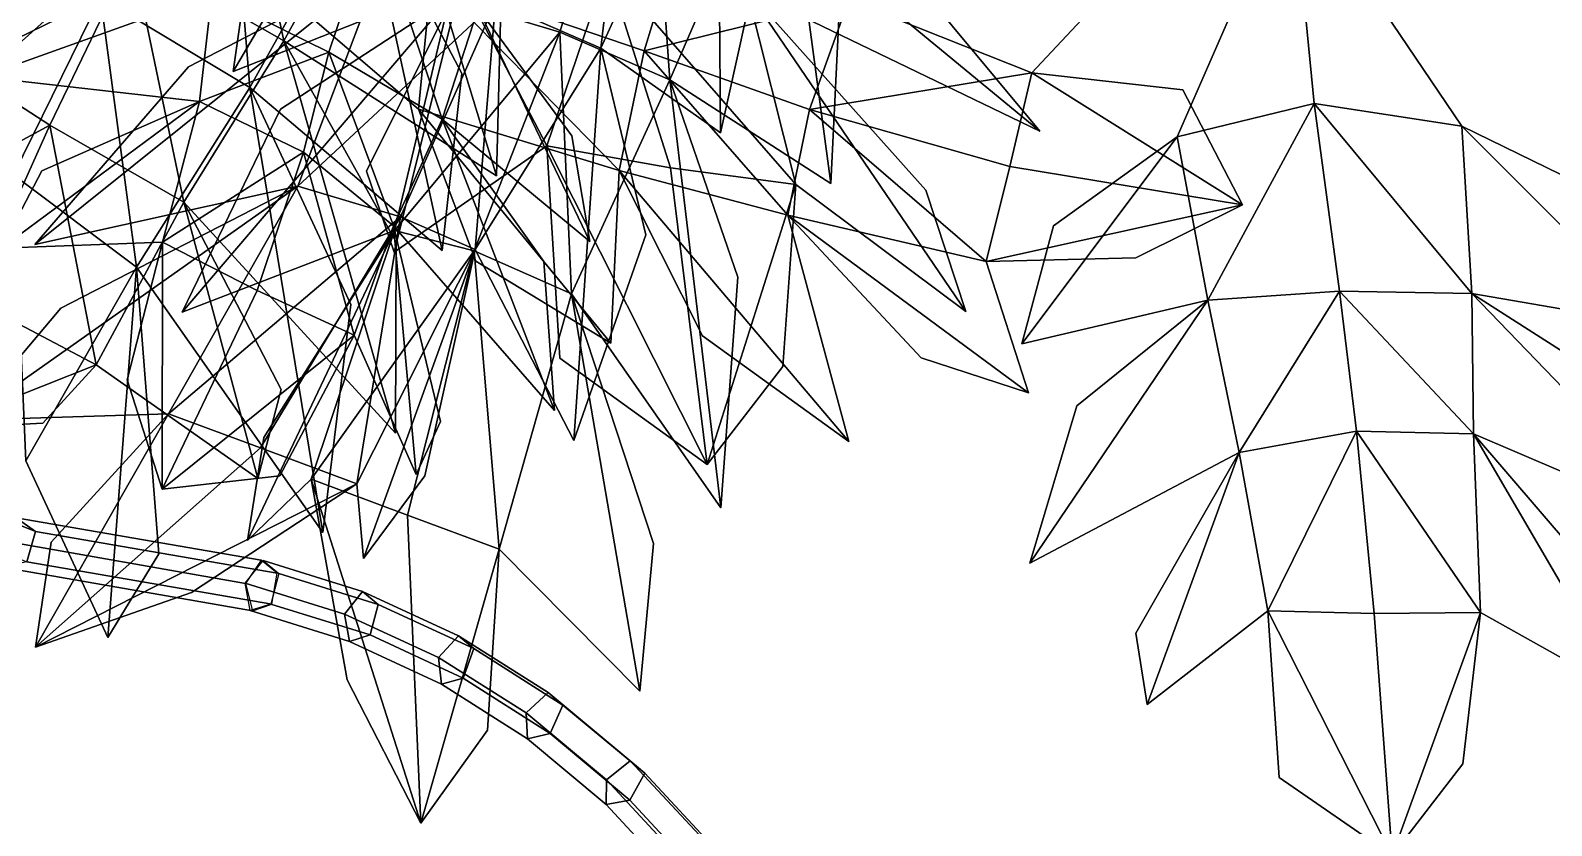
# Model space of a CAD drawing. Header units: metres. Extents: x -349 to 464, y -383 to 362.
# Drawn here: x -31.1 to 35.1, y -62.4 to -27.8 of the extents above; entities that cross this region are included whole.
import ezdxf

# ---------------------------------------------------------------- set-up
doc = ezdxf.new("R2010")
doc.units = ezdxf.units.M

msp = doc.modelspace()

# ---------------------------------------------------------------- linework, layer by layer
at = {"layer": 'Breeder_Leaf', "color": 3}
for points in [[(18.8047, -32.4338, 234.5973), (24.7778, -30.9781, 234.3869), (23.7999, -21.00822, 226.575)], [(18.8047, -32.4338, 234.5973), (23.7999, -21.00822, 226.575), (24.7778, -30.9781, 234.3869)], [(23.7999, -21.00822, 226.575), (24.7778, -30.9781, 234.3869), (31.1983, -31.9633, 233.2908)], [(23.7999, -21.00822, 226.575), (31.1983, -31.9633, 233.2908), (24.7778, -30.9781, 234.3869)], [(-25.4781, -21.5873, 673.4665), (-13.6747, -25.5185, 670.8964), (-14.2271, -31.2208, 674.1481)], [(-25.4781, -21.5873, 673.4665), (-14.2271, -31.2208, 674.1481), (-13.6747, -25.5185, 670.8964)], [(-16.1389, -22.809, 327.0173), (-18.1335, -28.7448, 319.3954), (-23.2318, -26.2194, 318.2749)], [(-16.1389, -22.809, 327.0173), (-23.2318, -26.2194, 318.2749), (-18.1335, -28.7448, 319.3954)], [(-13.2033, -31.6636, 320.2612), (-18.1335, -28.7448, 319.3954), (-16.1389, -22.809, 327.0173)], [(-13.2033, -31.6636, 320.2612), (-16.1389, -22.809, 327.0173), (-18.1335, -28.7448, 319.3954)], [(-11.632, -26.8439, 328.1342), (-13.2033, -31.6636, 320.2612), (-16.1389, -22.809, 327.0173)], [(-11.632, -26.8439, 328.1342), (-16.1389, -22.809, 327.0173), (-13.2033, -31.6636, 320.2612)], [(-2.8286, -23.5648, 667.5479), (-4.4035, -28.6872, 669.7518), (-13.6747, -25.5185, 670.8964)], [(-2.8286, -23.5648, 667.5479), (-13.6747, -25.5185, 670.8964), (-4.4035, -28.6872, 669.7518)], [(-2.8286, -23.5648, 667.5479), (4.5047, -26.4609, 667.025), (-4.4035, -28.6872, 669.7518)], [(-2.8286, -23.5648, 667.5479), (-4.4035, -28.6872, 669.7518), (4.5047, -26.4609, 667.025)], [(4.5047, -26.4609, 667.025), (17.01642, -24.7796, 665.8763), (12.4855, -29.647, 665.6154)], [(4.5047, -26.4609, 667.025), (12.4855, -29.647, 665.6154), (17.01642, -24.7796, 665.8763)], [(-13.6747, -25.5185, 670.8964), (-5.498, -33.8952, 672.0547), (-14.2271, -31.2208, 674.1481)], [(-13.6747, -25.5185, 670.8964), (-14.2271, -31.2208, 674.1481), (-5.498, -33.8952, 672.0547)], [(-13.6747, -25.5185, 670.8964), (-4.4035, -28.6872, 669.7518), (-5.498, -33.8952, 672.0547)], [(-13.6747, -25.5185, 670.8964), (-5.498, -33.8952, 672.0547), (-4.4035, -28.6872, 669.7518)], [(-23.7627, -30.892, 312.019), (-33.2554, -29.8227, 306.8968), (-23.2318, -26.2194, 318.2749)], [(-23.7627, -30.892, 312.019), (-23.2318, -26.2194, 318.2749), (-33.2554, -29.8227, 306.8968)], [(-33.2554, -29.8227, 306.8968), (-29.5861, -26.5435, 313.039), (-23.2318, -26.2194, 318.2749)], [(-33.2554, -29.8227, 306.8968), (-23.2318, -26.2194, 318.2749), (-29.5861, -26.5435, 313.039)], [(-18.1335, -28.7448, 319.3954), (-23.7627, -30.892, 312.019), (-23.2318, -26.2194, 318.2749)], [(-18.1335, -28.7448, 319.3954), (-23.2318, -26.2194, 318.2749), (-23.7627, -30.892, 312.019)], [(4.5047, -26.4609, 667.025), (2.795, -31.2384, 668.1788), (-4.4035, -28.6872, 669.7518)], [(4.5047, -26.4609, 667.025), (-4.4035, -28.6872, 669.7518), (2.795, -31.2384, 668.1788)], [(4.5047, -26.4609, 667.025), (12.4855, -29.647, 665.6154), (2.795, -31.2384, 668.1788)], [(4.5047, -26.4609, 667.025), (2.795, -31.2384, 668.1788), (12.4855, -29.647, 665.6154)], [(-11.632, -26.8439, 328.1342), (-6.7628, -36.9809, 321.1096), (-13.2033, -31.6636, 320.2612)], [(-11.632, -26.8439, 328.1342), (-13.2033, -31.6636, 320.2612), (-6.7628, -36.9809, 321.1096)], [(-11.632, -26.8439, 328.1342), (-7.5461, -32.3817, 326.0096), (-6.7628, -36.9809, 321.1096)], [(-11.632, -26.8439, 328.1342), (-6.7628, -36.9809, 321.1096), (-7.5461, -32.3817, 326.0096)], [(-18.1335, -28.7448, 319.3954), (-19.2366, -33.09437, 313.0182), (-23.7627, -30.892, 312.019)], [(-18.1335, -28.7448, 319.3954), (-23.7627, -30.892, 312.019), (-19.2366, -33.09437, 313.0182)], [(-15.3244, -36.3051, 314.2282), (-19.2366, -33.09437, 313.0182), (-18.1335, -28.7448, 319.3954)], [(-15.3244, -36.3051, 314.2282), (-18.1335, -28.7448, 319.3954), (-19.2366, -33.09437, 313.0182)], [(-13.2033, -31.6636, 320.2612), (-15.3244, -36.3051, 314.2282), (-18.1335, -28.7448, 319.3954)], [(-13.2033, -31.6636, 320.2612), (-18.1335, -28.7448, 319.3954), (-15.3244, -36.3051, 314.2282)], [(-4.4035, -28.6872, 669.7518), (1.8588, -35.8467, 670.2333), (-5.498, -33.8952, 672.0547)], [(-4.4035, -28.6872, 669.7518), (-5.498, -33.8952, 672.0547), (1.8588, -35.8467, 670.2333)], [(-4.4035, -28.6872, 669.7518), (2.795, -31.2384, 668.1788), (1.8588, -35.8467, 670.2333)], [(-4.4035, -28.6872, 669.7518), (1.8588, -35.8467, 670.2333), (2.795, -31.2384, 668.1788)], [(12.4855, -29.647, 665.6154), (11.5244, -33.7172, 667.7554), (2.795, -31.2384, 668.1788)], [(12.4855, -29.647, 665.6154), (2.795, -31.2384, 668.1788), (11.5244, -33.7172, 667.7554)], [(12.4855, -29.647, 665.6154), (21.6501, -35.3876, 670.7712), (11.5244, -33.7172, 667.7554)], [(12.4855, -29.647, 665.6154), (11.5244, -33.7172, 667.7554), (21.6501, -35.3876, 670.7712)], [(12.4855, -29.647, 665.6154), (19.06083, -30.3768, 668.6403), (21.6501, -35.3876, 670.7712)], [(12.4855, -29.647, 665.6154), (21.6501, -35.3876, 670.7712), (19.06083, -30.3768, 668.6403)], [(-25.3779, -37.01255, 305.7952), (-32.3952, -37.2817, 303.8329), (-23.7627, -30.892, 312.019)], [(-25.3779, -37.01255, 305.7952), (-23.7627, -30.892, 312.019), (-32.3952, -37.2817, 303.8329)], [(-32.3952, -37.2817, 303.8329), (-30.6386, -33.9033, 306.9954), (-23.7627, -30.892, 312.019)], [(-32.3952, -37.2817, 303.8329), (-23.7627, -30.892, 312.019), (-30.6386, -33.9033, 306.9954)], [(-19.2366, -33.09437, 313.0182), (-25.3779, -37.01255, 305.7952), (-23.7627, -30.892, 312.019)], [(-19.2366, -33.09437, 313.0182), (-23.7627, -30.892, 312.019), (-25.3779, -37.01255, 305.7952)], [(18.8047, -32.4338, 234.5973), (20.1493, -39.545, 240.5393), (24.7778, -30.9781, 234.3869)], [(18.8047, -32.4338, 234.5973), (24.7778, -30.9781, 234.3869), (20.1493, -39.545, 240.5393)], [(20.1493, -39.545, 240.5393), (25.882, -39.1568, 239.7902), (24.7778, -30.9781, 234.3869)], [(20.1493, -39.545, 240.5393), (24.7778, -30.9781, 234.3869), (25.882, -39.1568, 239.7902)], [(24.7778, -30.9781, 234.3869), (31.6452, -39.252, 239.1567), (31.1983, -31.9633, 233.2908)], [(24.7778, -30.9781, 234.3869), (31.1983, -31.9633, 233.2908), (31.6452, -39.252, 239.1567)], [(24.7778, -30.9781, 234.3869), (25.882, -39.1568, 239.7902), (31.6452, -39.252, 239.1567)], [(24.7778, -30.9781, 234.3869), (31.6452, -39.252, 239.1567), (25.882, -39.1568, 239.7902)], [(-13.2033, -31.6636, 320.2612), (-8.3043, -44.3402, 312.4671), (-15.3244, -36.3051, 314.2282)], [(-13.2033, -31.6636, 320.2612), (-15.3244, -36.3051, 314.2282), (-8.3043, -44.3402, 312.4671)], [(-5.498, -33.8952, 672.0547), (-5.8616, -41.4207, 675.8171), (-14.2271, -31.2208, 674.1481)], [(-5.498, -33.8952, 672.0547), (-14.2271, -31.2208, 674.1481), (-5.8616, -41.4207, 675.8171)], [(-5.8616, -41.4207, 675.8171), (-11.7304, -37.8374, 675.3386), (-14.2271, -31.2208, 674.1481)], [(-5.8616, -41.4207, 675.8171), (-14.2271, -31.2208, 674.1481), (-11.7304, -37.8374, 675.3386)], [(-13.2033, -31.6636, 320.2612), (-8.7663, -37.8624, 317.1735), (-8.3043, -44.3402, 312.4671)], [(-13.2033, -31.6636, 320.2612), (-8.3043, -44.3402, 312.4671), (-8.7663, -37.8624, 317.1735)], [(2.795, -31.2384, 668.1788), (10.4901, -37.8511, 669.6949), (1.8588, -35.8467, 670.2333)], [(2.795, -31.2384, 668.1788), (1.8588, -35.8467, 670.2333), (10.4901, -37.8511, 669.6949)], [(2.795, -31.2384, 668.1788), (11.5244, -33.7172, 667.7554), (10.4901, -37.8511, 669.6949)], [(2.795, -31.2384, 668.1788), (10.4901, -37.8511, 669.6949), (11.5244, -33.7172, 667.7554)], [(18.8047, -32.4338, 234.5973), (12.03995, -41.4499, 241.5802), (20.1493, -39.545, 240.5393)], [(18.8047, -32.4338, 234.5973), (20.1493, -39.545, 240.5393), (12.03995, -41.4499, 241.5802)], [(18.8047, -32.4338, 234.5973), (13.4214, -36.3087, 237.4046), (12.03995, -41.4499, 241.5802)], [(18.8047, -32.4338, 234.5973), (12.03995, -41.4499, 241.5802), (13.4214, -36.3087, 237.4046)], [(31.6452, -39.252, 239.1567), (39.9007, -40.6791, 238.3017), (31.1983, -31.9633, 233.2908)], [(31.6452, -39.252, 239.1567), (31.1983, -31.9633, 233.2908), (39.9007, -40.6791, 238.3017)], [(39.9007, -40.6791, 238.3017), (37.3605, -34.9694, 235.3934), (31.1983, -31.9633, 233.2908)], [(39.9007, -40.6791, 238.3017), (31.1983, -31.9633, 233.2908), (37.3605, -34.9694, 235.3934)], [(-19.2366, -33.09437, 313.0182), (-21.2615, -39.1195, 306.528), (-25.3779, -37.01255, 305.7952)], [(-19.2366, -33.09437, 313.0182), (-25.3779, -37.01255, 305.7952), (-21.2615, -39.1195, 306.528)], [(-17.03368, -41.0727, 307.1444), (-21.2615, -39.1195, 306.528), (-19.2366, -33.09437, 313.0182)], [(-17.03368, -41.0727, 307.1444), (-19.2366, -33.09437, 313.0182), (-21.2615, -39.1195, 306.528)], [(-15.3244, -36.3051, 314.2282), (-17.03368, -41.0727, 307.1444), (-19.2366, -33.09437, 313.0182)], [(-15.3244, -36.3051, 314.2282), (-19.2366, -33.09437, 313.0182), (-17.03368, -41.0727, 307.1444)], [(11.5244, -33.7172, 667.7554), (21.6501, -35.3876, 670.7712), (10.4901, -37.8511, 669.6949)], [(11.5244, -33.7172, 667.7554), (10.4901, -37.8511, 669.6949), (21.6501, -35.3876, 670.7712)], [(1.8588, -35.8467, 670.2333), (4.5092, -45.7033, 673.8822), (-5.498, -33.8952, 672.0547)], [(1.8588, -35.8467, 670.2333), (-5.498, -33.8952, 672.0547), (4.5092, -45.7033, 673.8822)], [(4.5092, -45.7033, 673.8822), (-1.869, -41.09402, 673.7588), (-5.498, -33.8952, 672.0547)], [(4.5092, -45.7033, 673.8822), (-5.498, -33.8952, 672.0547), (-1.869, -41.09402, 673.7588)], [(21.6501, -35.3876, 670.7712), (17.01557, -37.7001, 671.2208), (10.4901, -37.8511, 669.6949)], [(21.6501, -35.3876, 670.7712), (10.4901, -37.8511, 669.6949), (17.01557, -37.7001, 671.2208)], [(-15.3244, -36.3051, 314.2282), (-14.3285, -47.1273, 307.7031), (-17.03368, -41.0727, 307.1444)], [(-15.3244, -36.3051, 314.2282), (-17.03368, -41.0727, 307.1444), (-14.3285, -47.1273, 307.7031)], [(-15.3244, -36.3051, 314.2282), (-13.267, -44.8218, 310.061), (-14.3285, -47.1273, 307.7031)], [(-15.3244, -36.3051, 314.2282), (-14.3285, -47.1273, 307.7031), (-13.267, -44.8218, 310.061)], [(10.4901, -37.8511, 669.6949), (12.3354, -43.5799, 673.8108), (1.8588, -35.8467, 670.2333)], [(10.4901, -37.8511, 669.6949), (1.8588, -35.8467, 670.2333), (12.3354, -43.5799, 673.8108)], [(12.3354, -43.5799, 673.8108), (7.6528, -42.05721, 673.3063), (1.8588, -35.8467, 670.2333)], [(12.3354, -43.5799, 673.8108), (1.8588, -35.8467, 670.2333), (7.6528, -42.05721, 673.3063)], [(-25.4001, -47.7703, 301.7899), (-26.9158, -43.0076, 303.2209), (-25.3779, -37.01255, 305.7952)], [(-25.4001, -47.7703, 301.7899), (-25.3779, -37.01255, 305.7952), (-26.9158, -43.0076, 303.2209)], [(-21.2615, -39.1195, 306.528), (-25.4001, -47.7703, 301.7899), (-25.3779, -37.01255, 305.7952)], [(-21.2615, -39.1195, 306.528), (-25.3779, -37.01255, 305.7952), (-25.4001, -47.7703, 301.7899)], [(-17.03368, -41.0727, 307.1444), (-25.4001, -47.7703, 301.7899), (-21.2615, -39.1195, 306.528)], [(-17.03368, -41.0727, 307.1444), (-21.2615, -39.1195, 306.528), (-25.4001, -47.7703, 301.7899)], [(20.1493, -39.545, 240.5393), (12.3967, -50.9942, 247.9054), (21.5028, -46.1794, 244.6126)], [(20.1493, -39.545, 240.5393), (21.5028, -46.1794, 244.6126), (12.3967, -50.9942, 247.9054)], [(20.1493, -39.545, 240.5393), (14.4431, -44.1412, 244.2757), (12.3967, -50.9942, 247.9054)], [(20.1493, -39.545, 240.5393), (12.3967, -50.9942, 247.9054), (14.4431, -44.1412, 244.2757)], [(20.1493, -39.545, 240.5393), (21.5028, -46.1794, 244.6126), (25.882, -39.1568, 239.7902)], [(20.1493, -39.545, 240.5393), (25.882, -39.1568, 239.7902), (21.5028, -46.1794, 244.6126)], [(21.5028, -46.1794, 244.6126), (26.6212, -45.2407, 244.6113), (25.882, -39.1568, 239.7902)], [(21.5028, -46.1794, 244.6126), (25.882, -39.1568, 239.7902), (26.6212, -45.2407, 244.6113)], [(25.882, -39.1568, 239.7902), (31.7205, -45.3611, 244.0478), (31.6452, -39.252, 239.1567)], [(25.882, -39.1568, 239.7902), (31.6452, -39.252, 239.1567), (31.7205, -45.3611, 244.0478)], [(25.882, -39.1568, 239.7902), (26.6212, -45.2407, 244.6113), (31.7205, -45.3611, 244.0478)], [(25.882, -39.1568, 239.7902), (31.7205, -45.3611, 244.0478), (26.6212, -45.2407, 244.6113)], [(31.7205, -45.3611, 244.0478), (41.635, -49.5971, 245.1648), (31.6452, -39.252, 239.1567)], [(31.7205, -45.3611, 244.0478), (31.6452, -39.252, 239.1567), (41.635, -49.5971, 245.1648)], [(41.635, -49.5971, 245.1648), (38.3202, -43.5217, 241.4172), (31.6452, -39.252, 239.1567)], [(41.635, -49.5971, 245.1648), (31.6452, -39.252, 239.1567), (38.3202, -43.5217, 241.4172)], [(-17.03368, -41.0727, 307.1444), (-20.2731, -47.1905, 304.9093), (-25.4001, -47.7703, 301.7899)], [(-17.03368, -41.0727, 307.1444), (-25.4001, -47.7703, 301.7899), (-20.2731, -47.1905, 304.9093)], [(21.5028, -46.1794, 244.6126), (22.7581, -53.06936, 249.7879), (26.6212, -45.2407, 244.6113)], [(21.5028, -46.1794, 244.6126), (26.6212, -45.2407, 244.6113), (22.7581, -53.06936, 249.7879)], [(22.7581, -53.06936, 249.7879), (27.3809, -53.1808, 248.9591), (26.6212, -45.2407, 244.6113)], [(22.7581, -53.06936, 249.7879), (26.6212, -45.2407, 244.6113), (27.3809, -53.1808, 248.9591)], [(26.6212, -45.2407, 244.6113), (32.01617, -53.1483, 248.2997), (31.7205, -45.3611, 244.0478)], [(26.6212, -45.2407, 244.6113), (31.7205, -45.3611, 244.0478), (32.01617, -53.1483, 248.2997)], [(26.6212, -45.2407, 244.6113), (27.3809, -53.1808, 248.9591), (32.01617, -53.1483, 248.2997)], [(26.6212, -45.2407, 244.6113), (32.01617, -53.1483, 248.2997), (27.3809, -53.1808, 248.9591)], [(32.01617, -53.1483, 248.2997), (38.3218, -56.677, 247.3239), (31.7205, -45.3611, 244.0478)], [(32.01617, -53.1483, 248.2997), (31.7205, -45.3611, 244.0478), (38.3218, -56.677, 247.3239)], [(38.3218, -56.677, 247.3239), (37.515, -52.1222, 245.5625), (31.7205, -45.3611, 244.0478)], [(38.3218, -56.677, 247.3239), (31.7205, -45.3611, 244.0478), (37.515, -52.1222, 245.5625)], [(21.5028, -46.1794, 244.6126), (17.01544, -54.04008, 248.1062), (17.5092, -57.1531, 249.5438)], [(21.5028, -46.1794, 244.6126), (17.5092, -57.1531, 249.5438), (17.01544, -54.04008, 248.1062)], [(21.5028, -46.1794, 244.6126), (17.5092, -57.1531, 249.5438), (22.7581, -53.06936, 249.7879)], [(21.5028, -46.1794, 244.6126), (22.7581, -53.06936, 249.7879), (17.5092, -57.1531, 249.5438)], [(22.7581, -53.06936, 249.7879), (28.1727, -63.7294, 250.5452), (27.3809, -53.1808, 248.9591)], [(22.7581, -53.06936, 249.7879), (27.3809, -53.1808, 248.9591), (28.1727, -63.7294, 250.5452)], [(22.7581, -53.06936, 249.7879), (23.2559, -60.3267, 249.7705), (28.1727, -63.7294, 250.5452)], [(22.7581, -53.06936, 249.7879), (28.1727, -63.7294, 250.5452), (23.2559, -60.3267, 249.7705)], [(27.3809, -53.1808, 248.9591), (28.1727, -63.7294, 250.5452), (32.01617, -53.1483, 248.2997)], [(27.3809, -53.1808, 248.9591), (32.01617, -53.1483, 248.2997), (28.1727, -63.7294, 250.5452)], [(28.1727, -63.7294, 250.5452), (31.248, -59.7363, 249.2696), (32.01617, -53.1483, 248.2997)], [(28.1727, -63.7294, 250.5452), (32.01617, -53.1483, 248.2997), (31.248, -59.7363, 249.2696)]]:
    msp.add_3dface(points, dxfattribs=at)
at = {"layer": 'Breeder_Petiole', "color": 3}
for points in [[(-39.2497, -46.2537, 423.0339), (-30.9079, -49.614, 432.8641), (-31.7494, -49.01655, 433.7796), (-40.1956, -45.5956, 423.7926)], [(-39.7297, -47.5136, 422.7416), (-31.2835, -50.9345, 432.7286), (-30.9079, -49.614, 432.8641), (-39.2497, -46.2537, 423.0339)], [(-31.7494, -49.01655, 433.7796), (-21.08433, -50.8648, 441.8802), (-21.7587, -51.8738, 442.5361), (-32.653, -49.9622, 434.2184)], [(-30.9079, -49.614, 432.8641), (-20.3836, -51.4234, 440.8313), (-21.08433, -50.8648, 441.8802), (-31.7494, -49.01655, 433.7796)], [(-31.2835, -50.9345, 432.7286), (-20.6184, -52.7828, 440.8292), (-20.3836, -51.4234, 440.8313), (-30.9079, -49.614, 432.8641)], [(-32.653, -49.9622, 434.2184), (-21.7587, -51.8738, 442.5361), (-21.4665, -53.07716, 441.8768), (-32.3607, -51.1655, 433.559)], [(-32.3607, -51.1655, 433.559), (-21.4665, -53.07716, 441.8768), (-20.6184, -52.7828, 440.8292), (-31.2835, -50.9345, 432.7286)], [(-20.9976, -50.8846, 441.944), (-16.6716, -52.2322, 445.4286), (-17.446, -53.2149, 446.0099), (-21.7719, -51.8673, 442.5253)], [(-20.316, -51.4423, 440.8821), (-15.99, -52.7898, 444.3667), (-16.6716, -52.2322, 445.4286), (-20.9976, -50.8846, 441.944)], [(-20.6627, -52.7749, 440.7972), (-16.3367, -54.1224, 444.2818), (-15.99, -52.7898, 444.3667), (-20.316, -51.4423, 440.8821)], [(-21.7719, -51.8673, 442.5253), (-17.446, -53.2149, 446.0099), (-17.2359, -54.4008, 445.2904), (-21.5618, -53.05328, 441.8058)], [(-16.6716, -52.2322, 445.4286), (-12.4909, -54.159, 448.9981), (-13.3605, -55.1031, 449.5039), (-17.446, -53.2149, 446.0099)], [(-15.99, -52.7898, 444.3667), (-11.8279, -54.7135, 447.9228), (-12.4909, -54.159, 448.9981), (-16.6716, -52.2322, 445.4286)], [(-21.5618, -53.05328, 441.8058), (-17.2359, -54.4008, 445.2904), (-16.3367, -54.1224, 444.2818), (-20.6627, -52.7749, 440.7972)], [(-16.3367, -54.1224, 444.2818), (-12.2814, -56.00543, 447.7541), (-11.8279, -54.7135, 447.9228), (-15.99, -52.7898, 444.3667)], [(-17.446, -53.2149, 446.0099), (-13.3605, -55.1031, 449.5039), (-13.229, -56.2614, 448.7235), (-17.2359, -54.4008, 445.2904)], [(-17.2359, -54.4008, 445.2904), (-13.229, -56.2614, 448.7235), (-12.2814, -56.00543, 447.7541), (-16.3367, -54.1224, 444.2818)], [(-12.4909, -54.159, 448.9981), (-8.5883, -56.6241, 452.5513), (-9.5473, -57.5175, 452.9818), (-13.3605, -55.1031, 449.5039)], [(-11.8279, -54.7135, 447.9228), (-7.9431, -57.173, 451.4624), (-8.5883, -56.6241, 452.5513), (-12.4909, -54.159, 448.9981)], [(-12.2814, -56.00543, 447.7541), (-8.4973, -58.4109, 451.2098), (-7.9431, -57.173, 451.4624), (-11.8279, -54.7135, 447.9228)], [(-13.3605, -55.1031, 449.5039), (-9.5473, -57.5175, 452.9818), (-9.4902, -58.6385, 452.1401), (-13.229, -56.2614, 448.7235)], [(-13.229, -56.2614, 448.7235), (-9.4902, -58.6385, 452.1401), (-8.4973, -58.4109, 451.2098), (-12.2814, -56.00543, 447.7541)], [(-8.5883, -56.6241, 452.5513), (-5.00694, -59.6003, 456.051), (-6.04867, -60.4317, 456.407), (-9.5473, -57.5175, 452.9818)], [(-7.9431, -57.173, 451.4624), (-4.3786, -60.1415, 454.9485), (-5.00694, -59.6003, 456.051), (-8.5883, -56.6241, 452.5513)], [(-9.5473, -57.5175, 452.9818), (-6.04867, -60.4317, 456.407), (-6.06078, -61.5059, 455.5047), (-9.4902, -58.6385, 452.1401)], [(-8.4973, -58.4109, 451.2098), (-5.02624, -61.3125, 454.6128), (-4.3786, -60.1415, 454.9485), (-7.9431, -57.173, 451.4624)], [(-9.4902, -58.6385, 452.1401), (-6.06078, -61.5059, 455.5047), (-5.02624, -61.3125, 454.6128), (-8.4973, -58.4109, 451.2098)], [(-5.00694, -59.6003, 456.051), (-1.7863, -63.05498, 459.4606), (-2.9032, -63.8136, 459.7438), (-6.04867, -60.4317, 456.407)], [(-4.3786, -60.1415, 454.9485), (-1.1739, -63.5863, 458.3445), (-1.7863, -63.05498, 459.4606), (-5.00694, -59.6003, 456.051)], [(-5.02624, -61.3125, 454.6128), (-1.9066, -64.6783, 457.9274), (-1.1739, -63.5863, 458.3445), (-4.3786, -60.1415, 454.9485)], [(-6.04867, -60.4317, 456.407), (-2.9032, -63.8136, 459.7438), (-2.9787, -64.832, 458.782), (-6.06078, -61.5059, 455.5047)], [(-6.06078, -61.5059, 455.5047), (-2.9787, -64.832, 458.782), (-1.9066, -64.6783, 457.9274), (-5.02624, -61.3125, 454.6128)]]:
    msp.add_3dface(points, dxfattribs=at)
at = {"layer": 'Breeder_Stipule', "color": 3}
for points in [[(-22.8201, -15.4679, 345.0872), (-26.7002, -24.4682, 336.6277), (-20.09781, -28.2468, 336.8621)], [(-22.8201, -15.4679, 345.0872), (-20.09781, -28.2468, 336.8621), (-26.7002, -24.4682, 336.6277)], [(-22.8201, -15.4679, 345.0872), (-20.09781, -28.2468, 336.8621), (-15.2703, -19.5658, 344.1057)], [(-22.8201, -15.4679, 345.0872), (-15.2703, -19.5658, 344.1057), (-20.09781, -28.2468, 336.8621)], [(-12.8849, -26.4186, 350.9805), (-8.07175, -27.8646, 356.6886), (-4.3031, -15.4803, 356.9174)], [(-12.8849, -26.4186, 350.9805), (-4.3031, -15.4803, 356.9174), (-8.07175, -27.8646, 356.6886)], [(-6.2866, -28.5634, 365.1093), (-10.8748, -26.5783, 359.3781), (-4.7424, -15.2448, 358.1258)], [(-6.2866, -28.5634, 365.1093), (-4.7424, -15.2448, 358.1258), (-10.8748, -26.5783, 359.3781)], [(-4.3031, -15.4803, 356.9174), (-8.07175, -27.8646, 356.6886), (-3.2833, -29.9415, 362.2277)], [(-4.3031, -15.4803, 356.9174), (-3.2833, -29.9415, 362.2277), (-8.07175, -27.8646, 356.6886)], [(-1.1996, -17.3755, 365.0609), (-6.2866, -28.5634, 365.1093), (-4.7424, -15.2448, 358.1258)], [(-1.1996, -17.3755, 365.0609), (-4.7424, -15.2448, 358.1258), (-6.2866, -28.5634, 365.1093)], [(-4.3031, -15.4803, 356.9174), (-3.2833, -29.9415, 362.2277), (1.6034, -18.6617, 362.3714)], [(-4.3031, -15.4803, 356.9174), (1.6034, -18.6617, 362.3714), (-3.2833, -29.9415, 362.2277)], [(-21.5796, -30.2741, 340.4561), (-28.08333, -26.3604, 339.9822), (-22.7069, -16.2929, 346.0948)], [(-21.5796, -30.2741, 340.4561), (-22.7069, -16.2929, 346.0948), (-28.08333, -26.3604, 339.9822)], [(-16.6534, -21.4579, 347.4601), (-21.5796, -30.2741, 340.4561), (-22.7069, -16.2929, 346.0948)], [(-16.6534, -21.4579, 347.4601), (-22.7069, -16.2929, 346.0948), (-21.5796, -30.2741, 340.4561)], [(-1.1996, -17.3755, 365.0609), (-1.07315, -32.2543, 374.0871), (-6.2866, -28.5634, 365.1093)], [(-1.1996, -17.3755, 365.0609), (-6.2866, -28.5634, 365.1093), (-1.07315, -32.2543, 374.0871)], [(-1.1996, -17.3755, 365.0609), (0.7627, -23.9363, 371.5778), (-1.07315, -32.2543, 374.0871)], [(-1.1996, -17.3755, 365.0609), (-1.07315, -32.2543, 374.0871), (0.7627, -23.9363, 371.5778)], [(-15.7617, -18.4368, 378.2442), (-22.2981, -29.5875, 394.2366), (-12.3773, -25.6538, 384.8793)], [(-15.7617, -18.4368, 378.2442), (-12.3773, -25.6538, 384.8793), (-22.2981, -29.5875, 394.2366)], [(-15.7617, -18.4368, 378.2442), (-21.2724, -22.3506, 386.6614), (-22.2981, -29.5875, 394.2366)], [(-15.7617, -18.4368, 378.2442), (-22.2981, -29.5875, 394.2366), (-21.2724, -22.3506, 386.6614)], [(-3.2833, -29.9415, 362.2277), (3.7321, -34.4592, 369.4765), (1.6034, -18.6617, 362.3714)], [(-3.2833, -29.9415, 362.2277), (1.6034, -18.6617, 362.3714), (3.7321, -34.4592, 369.4765)], [(3.7321, -34.4592, 369.4765), (4.1664, -25.4981, 368.312), (1.6034, -18.6617, 362.3714)], [(3.7321, -34.4592, 369.4765), (1.6034, -18.6617, 362.3714), (4.1664, -25.4981, 368.312)], [(-20.09781, -28.2468, 336.8621), (-10.83, -34.1322, 335.5806), (-15.2703, -19.5658, 344.1057)], [(-20.09781, -28.2468, 336.8621), (-15.2703, -19.5658, 344.1057), (-10.83, -34.1322, 335.5806)], [(-10.83, -34.1322, 335.5806), (-10.66, -27.3797, 341.599), (-15.2703, -19.5658, 344.1057)], [(-10.83, -34.1322, 335.5806), (-15.2703, -19.5658, 344.1057), (-10.66, -27.3797, 341.599)], [(0.06689, -26.01229, 379.7256), (12.8266, -32.1778, 378.4729), (-2.08294, -19.8798, 371.7705)], [(0.06689, -26.01229, 379.7256), (-2.08294, -19.8798, 371.7705), (12.8266, -32.1778, 378.4729)], [(12.8266, -32.1778, 378.4729), (7.1442, -25.3292, 373.2274), (-2.08294, -19.8798, 371.7705)], [(12.8266, -32.1778, 378.4729), (-2.08294, -19.8798, 371.7705), (7.1442, -25.3292, 373.2274)], [(-33.4143, -20.9879, 335.8226), (-35.8393, -28.3225, 328.9027), (-26.7002, -24.4682, 336.6277)], [(-33.4143, -20.9879, 335.8226), (-26.7002, -24.4682, 336.6277), (-35.8393, -28.3225, 328.9027)], [(-16.6534, -21.4579, 347.4601), (-13.201, -37.3759, 341.3311), (-21.5796, -30.2741, 340.4561)], [(-16.6534, -21.4579, 347.4601), (-21.5796, -30.2741, 340.4561), (-13.201, -37.3759, 341.3311)], [(-16.6534, -21.4579, 347.4601), (-12.3394, -29.6773, 345.6722), (-13.201, -37.3759, 341.3311)], [(-16.6534, -21.4579, 347.4601), (-13.201, -37.3759, 341.3311), (-12.3394, -29.6773, 345.6722)], [(-28.08333, -26.3604, 339.9822), (-37.9139, -31.1607, 333.9344), (-34.8961, -23.01522, 339.4167)], [(-28.08333, -26.3604, 339.9822), (-34.8961, -23.01522, 339.4167), (-37.9139, -31.1607, 333.9344)], [(-35.8393, -28.3225, 328.9027), (-30.283, -31.9169, 330.5924), (-26.7002, -24.4682, 336.6277)], [(-35.8393, -28.3225, 328.9027), (-26.7002, -24.4682, 336.6277), (-30.283, -31.9169, 330.5924)], [(-26.7002, -24.4682, 336.6277), (-30.283, -31.9169, 330.5924), (-24.4431, -35.2688, 330.753)], [(-26.7002, -24.4682, 336.6277), (-24.4431, -35.2688, 330.753), (-30.283, -31.9169, 330.5924)], [(-26.7002, -24.4682, 336.6277), (-24.4431, -35.2688, 330.753), (-20.09781, -28.2468, 336.8621)], [(-26.7002, -24.4682, 336.6277), (-20.09781, -28.2468, 336.8621), (-24.4431, -35.2688, 330.753)], [(-19.484, -34.5798, 355.1213), (-30.9348, -37.1208, 347.0704), (-15.8883, -25.04053, 353.8622)], [(-19.484, -34.5798, 355.1213), (-15.8883, -25.04053, 353.8622), (-30.9348, -37.1208, 347.0704)], [(-30.9348, -37.1208, 347.0704), (-24.2515, -29.3859, 348.558), (-15.8883, -25.04053, 353.8622)], [(-30.9348, -37.1208, 347.0704), (-15.8883, -25.04053, 353.8622), (-24.2515, -29.3859, 348.558)], [(-10.8748, -26.5783, 359.3781), (-19.484, -34.5798, 355.1213), (-15.8883, -25.04053, 353.8622)], [(-10.8748, -26.5783, 359.3781), (-15.8883, -25.04053, 353.8622), (-19.484, -34.5798, 355.1213)], [(-12.3773, -25.6538, 384.8793), (-8.6456, -32.8204, 392.9628), (-6.02065, -25.07184, 382.4501)], [(-12.3773, -25.6538, 384.8793), (-6.02065, -25.07184, 382.4501), (-8.6456, -32.8204, 392.9628)], [(-8.6456, -32.8204, 392.9628), (-3.2627, -33.7803, 390.113), (-6.02065, -25.07184, 382.4501)], [(-8.6456, -32.8204, 392.9628), (-6.02065, -25.07184, 382.4501), (-3.2627, -33.7803, 390.113)], [(-6.02065, -25.07184, 382.4501), (2.2086, -34.5039, 387.4107), (0.06689, -26.01229, 379.7256)], [(-6.02065, -25.07184, 382.4501), (0.06689, -26.01229, 379.7256), (2.2086, -34.5039, 387.4107)], [(-6.02065, -25.07184, 382.4501), (-3.2627, -33.7803, 390.113), (2.2086, -34.5039, 387.4107)], [(-6.02065, -25.07184, 382.4501), (2.2086, -34.5039, 387.4107), (-3.2627, -33.7803, 390.113)], [(-12.3773, -25.6538, 384.8793), (-16.4961, -33.9216, 393.6448), (-15.2856, -37.4468, 396.2492)], [(-12.3773, -25.6538, 384.8793), (-15.2856, -37.4468, 396.2492), (-16.4961, -33.9216, 393.6448)], [(-12.3773, -25.6538, 384.8793), (-15.2856, -37.4468, 396.2492), (-8.6456, -32.8204, 392.9628)], [(-12.3773, -25.6538, 384.8793), (-8.6456, -32.8204, 392.9628), (-15.2856, -37.4468, 396.2492)], [(-28.08333, -26.3604, 339.9822), (-31.8636, -34.07935, 334.4261), (-37.9139, -31.1607, 333.9344)], [(-28.08333, -26.3604, 339.9822), (-37.9139, -31.1607, 333.9344), (-31.8636, -34.07935, 334.4261)], [(-26.5177, -38.107, 335.7846), (-31.8636, -34.07935, 334.4261), (-28.08333, -26.3604, 339.9822)], [(-26.5177, -38.107, 335.7846), (-28.08333, -26.3604, 339.9822), (-31.8636, -34.07935, 334.4261)], [(-21.5796, -30.2741, 340.4561), (-26.5177, -38.107, 335.7846), (-28.08333, -26.3604, 339.9822)], [(-21.5796, -30.2741, 340.4561), (-28.08333, -26.3604, 339.9822), (-26.5177, -38.107, 335.7846)], [(-12.8849, -26.4186, 350.9805), (-24.5277, -40.06072, 340.9229), (-15.2793, -36.5091, 351.087)], [(-12.8849, -26.4186, 350.9805), (-15.2793, -36.5091, 351.087), (-24.5277, -40.06072, 340.9229)], [(-12.8849, -26.4186, 350.9805), (-20.2471, -31.2233, 344.7158), (-24.5277, -40.06072, 340.9229)], [(-12.8849, -26.4186, 350.9805), (-24.5277, -40.06072, 340.9229), (-20.2471, -31.2233, 344.7158)], [(-12.8849, -26.4186, 350.9805), (-15.2793, -36.5091, 351.087), (-8.07175, -27.8646, 356.6886)], [(-12.8849, -26.4186, 350.9805), (-8.07175, -27.8646, 356.6886), (-15.2793, -36.5091, 351.087)], [(2.2086, -34.5039, 387.4107), (9.5996, -40.03482, 384.887), (0.06689, -26.01229, 379.7256)], [(2.2086, -34.5039, 387.4107), (0.06689, -26.01229, 379.7256), (9.5996, -40.03482, 384.887)], [(9.5996, -40.03482, 384.887), (7.87, -34.7547, 381.5204), (0.06689, -26.01229, 379.7256)], [(9.5996, -40.03482, 384.887), (0.06689, -26.01229, 379.7256), (7.87, -34.7547, 381.5204)], [(-10.8748, -26.5783, 359.3781), (-15.01297, -35.9197, 359.9772), (-19.484, -34.5798, 355.1213)], [(-10.8748, -26.5783, 359.3781), (-19.484, -34.5798, 355.1213), (-15.01297, -35.9197, 359.9772)], [(-11.768, -37.3393, 365.817), (-15.01297, -35.9197, 359.9772), (-10.8748, -26.5783, 359.3781)], [(-11.768, -37.3393, 365.817), (-10.8748, -26.5783, 359.3781), (-15.01297, -35.9197, 359.9772)], [(-6.2866, -28.5634, 365.1093), (-11.768, -37.3393, 365.817), (-10.8748, -26.5783, 359.3781)], [(-6.2866, -28.5634, 365.1093), (-10.8748, -26.5783, 359.3781), (-11.768, -37.3393, 365.817)], [(-35.8393, -28.3225, 328.9027), (-39.2357, -36.7871, 322.0146), (-30.283, -31.9169, 330.5924)], [(-35.8393, -28.3225, 328.9027), (-30.283, -31.9169, 330.5924), (-39.2357, -36.7871, 322.0146)], [(-24.4431, -35.2688, 330.753), (-15.2344, -45.3392, 326.7301), (-20.09781, -28.2468, 336.8621)], [(-24.4431, -35.2688, 330.753), (-20.09781, -28.2468, 336.8621), (-15.2344, -45.3392, 326.7301)], [(-15.2344, -45.3392, 326.7301), (-15.2086, -37.02309, 332.8578), (-20.09781, -28.2468, 336.8621)], [(-15.2344, -45.3392, 326.7301), (-20.09781, -28.2468, 336.8621), (-15.2086, -37.02309, 332.8578)], [(-15.2793, -36.5091, 351.087), (-11.8094, -37.3896, 356.9035), (-8.07175, -27.8646, 356.6886)], [(-15.2793, -36.5091, 351.087), (-8.07175, -27.8646, 356.6886), (-11.8094, -37.3896, 356.9035)], [(-8.07175, -27.8646, 356.6886), (-11.8094, -37.3896, 356.9035), (-7.5633, -39.2686, 361.7827)], [(-8.07175, -27.8646, 356.6886), (-7.5633, -39.2686, 361.7827), (-11.8094, -37.3896, 356.9035)], [(-8.07175, -27.8646, 356.6886), (-7.5633, -39.2686, 361.7827), (-3.2833, -29.9415, 362.2277)], [(-8.07175, -27.8646, 356.6886), (-3.2833, -29.9415, 362.2277), (-7.5633, -39.2686, 361.7827)], [(-6.2866, -28.5634, 365.1093), (-7.4701, -45.6465, 376.4928), (-11.768, -37.3393, 365.817)], [(-6.2866, -28.5634, 365.1093), (-11.768, -37.3393, 365.817), (-7.4701, -45.6465, 376.4928)], [(-6.2866, -28.5634, 365.1093), (-4.325, -36.6956, 371.9323), (-7.4701, -45.6465, 376.4928)], [(-6.2866, -28.5634, 365.1093), (-7.4701, -45.6465, 376.4928), (-4.325, -36.6956, 371.9323)], [(-21.5796, -30.2741, 340.4561), (-18.3957, -49.664, 334.3973), (-26.5177, -38.107, 335.7846)], [(-21.5796, -30.2741, 340.4561), (-26.5177, -38.107, 335.7846), (-18.3957, -49.664, 334.3973)], [(-21.5796, -30.2741, 340.4561), (-17.1845, -39.7261, 337.6499), (-18.3957, -49.664, 334.3973)], [(-21.5796, -30.2741, 340.4561), (-18.3957, -49.664, 334.3973), (-17.1845, -39.7261, 337.6499)], [(-7.5633, -39.2686, 361.7827), (-1.06305, -48.5864, 370.3453), (-3.2833, -29.9415, 362.2277)], [(-7.5633, -39.2686, 361.7827), (-3.2833, -29.9415, 362.2277), (-1.06305, -48.5864, 370.3453)], [(-1.06305, -48.5864, 370.3453), (-0.3206, -38.533, 368.0901), (-3.2833, -29.9415, 362.2277)], [(-1.06305, -48.5864, 370.3453), (-3.2833, -29.9415, 362.2277), (-0.3206, -38.533, 368.0901)], [(-39.2357, -36.7871, 322.0146), (-33.7001, -39.5029, 322.052), (-30.283, -31.9169, 330.5924)], [(-39.2357, -36.7871, 322.0146), (-30.283, -31.9169, 330.5924), (-33.7001, -39.5029, 322.052)], [(-30.283, -31.9169, 330.5924), (-33.7001, -39.5029, 322.052), (-28.2634, -42.3538, 322.3289)], [(-30.283, -31.9169, 330.5924), (-28.2634, -42.3538, 322.3289), (-33.7001, -39.5029, 322.052)], [(-30.283, -31.9169, 330.5924), (-28.2634, -42.3538, 322.3289), (-24.4431, -35.2688, 330.753)], [(-30.283, -31.9169, 330.5924), (-24.4431, -35.2688, 330.753), (-28.2634, -42.3538, 322.3289)], [(-8.6456, -32.8204, 392.9628), (-1.6579, -46.6998, 395.3675), (-3.2627, -33.7803, 390.113)], [(-8.6456, -32.8204, 392.9628), (-3.2627, -33.7803, 390.113), (-1.6579, -46.6998, 395.3675)], [(-8.6456, -32.8204, 392.9628), (-8.07315, -42.06748, 395.2702), (-1.6579, -46.6998, 395.3675)], [(-8.6456, -32.8204, 392.9628), (-1.6579, -46.6998, 395.3675), (-8.07315, -42.06748, 395.2702)], [(-3.2627, -33.7803, 390.113), (-1.6579, -46.6998, 395.3675), (2.2086, -34.5039, 387.4107)], [(-3.2627, -33.7803, 390.113), (2.2086, -34.5039, 387.4107), (-1.6579, -46.6998, 395.3675)], [(-26.5177, -38.107, 335.7846), (-31.3259, -46.5435, 329.7566), (-31.8636, -34.07935, 334.4261)], [(-26.5177, -38.107, 335.7846), (-31.8636, -34.07935, 334.4261), (-31.3259, -46.5435, 329.7566)], [(-25.1121, -44.488, 357.5517), (-33.9272, -44.7723, 353.8369), (-19.484, -34.5798, 355.1213)], [(-25.1121, -44.488, 357.5517), (-19.484, -34.5798, 355.1213), (-33.9272, -44.7723, 353.8369)], [(-33.9272, -44.7723, 353.8369), (-29.8013, -39.8875, 352.6879), (-19.484, -34.5798, 355.1213)], [(-33.9272, -44.7723, 353.8369), (-19.484, -34.5798, 355.1213), (-29.8013, -39.8875, 352.6879)], [(-15.01297, -35.9197, 359.9772), (-25.1121, -44.488, 357.5517), (-19.484, -34.5798, 355.1213)], [(-15.01297, -35.9197, 359.9772), (-19.484, -34.5798, 355.1213), (-25.1121, -44.488, 357.5517)], [(-1.6579, -46.6998, 395.3675), (1.635, -42.4302, 391.1856), (2.2086, -34.5039, 387.4107)], [(-1.6579, -46.6998, 395.3675), (2.2086, -34.5039, 387.4107), (1.635, -42.4302, 391.1856)], [(-28.2634, -42.3538, 322.3289), (-21.223, -47.3135, 318.1553), (-24.4431, -35.2688, 330.753)], [(-28.2634, -42.3538, 322.3289), (-24.4431, -35.2688, 330.753), (-21.223, -47.3135, 318.1553)], [(-21.223, -47.3135, 318.1553), (-20.2139, -43.4249, 323.2608), (-24.4431, -35.2688, 330.753)], [(-21.223, -47.3135, 318.1553), (-24.4431, -35.2688, 330.753), (-20.2139, -43.4249, 323.2608)], [(-15.01297, -35.9197, 359.9772), (-21.1151, -45.9655, 361.9793), (-25.1121, -44.488, 357.5517)], [(-15.01297, -35.9197, 359.9772), (-25.1121, -44.488, 357.5517), (-21.1151, -45.9655, 361.9793)], [(-16.918, -47.5348, 366.2148), (-21.1151, -45.9655, 361.9793), (-15.01297, -35.9197, 359.9772)], [(-16.918, -47.5348, 366.2148), (-15.01297, -35.9197, 359.9772), (-21.1151, -45.9655, 361.9793)], [(-11.768, -37.3393, 365.817), (-16.918, -47.5348, 366.2148), (-15.01297, -35.9197, 359.9772)], [(-11.768, -37.3393, 365.817), (-15.01297, -35.9197, 359.9772), (-16.918, -47.5348, 366.2148)], [(-15.2793, -36.5091, 351.087), (-21.6788, -50.00347, 343.7551), (-18.9052, -47.336, 351.5963)], [(-15.2793, -36.5091, 351.087), (-18.9052, -47.336, 351.5963), (-21.6788, -50.00347, 343.7551)], [(-15.2793, -36.5091, 351.087), (-20.9729, -45.5272, 344.1291), (-21.6788, -50.00347, 343.7551)], [(-15.2793, -36.5091, 351.087), (-21.6788, -50.00347, 343.7551), (-20.9729, -45.5272, 344.1291)], [(-15.2793, -36.5091, 351.087), (-18.9052, -47.336, 351.5963), (-11.8094, -37.3896, 356.9035)], [(-15.2793, -36.5091, 351.087), (-11.8094, -37.3896, 356.9035), (-18.9052, -47.336, 351.5963)], [(-18.9052, -47.336, 351.5963), (-14.708, -48.9054, 355.8318), (-11.8094, -37.3896, 356.9035)], [(-18.9052, -47.336, 351.5963), (-11.8094, -37.3896, 356.9035), (-14.708, -48.9054, 355.8318)], [(-11.768, -37.3393, 365.817), (-16.6196, -50.7969, 374.3119), (-16.918, -47.5348, 366.2148)], [(-11.768, -37.3393, 365.817), (-16.918, -47.5348, 366.2148), (-16.6196, -50.7969, 374.3119)], [(-11.768, -37.3393, 365.817), (-13.9502, -47.1876, 373.589), (-16.6196, -50.7969, 374.3119)], [(-11.768, -37.3393, 365.817), (-16.6196, -50.7969, 374.3119), (-13.9502, -47.1876, 373.589)], [(-11.8094, -37.3896, 356.9035), (-14.708, -48.9054, 355.8318), (-10.7111, -50.3829, 360.2594)], [(-11.8094, -37.3896, 356.9035), (-10.7111, -50.3829, 360.2594), (-14.708, -48.9054, 355.8318)], [(-11.8094, -37.3896, 356.9035), (-10.7111, -50.3829, 360.2594), (-7.5633, -39.2686, 361.7827)], [(-11.8094, -37.3896, 356.9035), (-7.5633, -39.2686, 361.7827), (-10.7111, -50.3829, 360.2594)], [(-26.5177, -38.107, 335.7846), (-27.7656, -54.2317, 331.8799), (-31.3259, -46.5435, 329.7566)], [(-26.5177, -38.107, 335.7846), (-31.3259, -46.5435, 329.7566), (-27.7656, -54.2317, 331.8799)], [(-26.5177, -38.107, 335.7846), (-25.5384, -50.5831, 333.4299), (-27.7656, -54.2317, 331.8799)], [(-26.5177, -38.107, 335.7846), (-27.7656, -54.2317, 331.8799), (-25.5384, -50.5831, 333.4299)], [(-33.7001, -39.5029, 322.052), (-35.2889, -45.1501, 309.2973), (-28.2634, -42.3538, 322.3289)], [(-33.7001, -39.5029, 322.052), (-28.2634, -42.3538, 322.3289), (-35.2889, -45.1501, 309.2973)], [(-10.7111, -50.3829, 360.2594), (-4.5963, -56.567, 364.2533), (-7.5633, -39.2686, 361.7827)], [(-10.7111, -50.3829, 360.2594), (-7.5633, -39.2686, 361.7827), (-4.5963, -56.567, 364.2533)], [(-4.5963, -56.567, 364.2533), (-3.9967, -50.1321, 364.9138), (-7.5633, -39.2686, 361.7827)], [(-4.5963, -56.567, 364.2533), (-7.5633, -39.2686, 361.7827), (-3.9967, -50.1321, 364.9138)], [(-35.2889, -45.1501, 309.2973), (-30.5834, -44.8974, 314.2325), (-28.2634, -42.3538, 322.3289)], [(-35.2889, -45.1501, 309.2973), (-28.2634, -42.3538, 322.3289), (-30.5834, -44.8974, 314.2325)], [(-21.1151, -45.9655, 361.9793), (-30.9144, -54.653, 367.0388), (-25.1121, -44.488, 357.5517)], [(-21.1151, -45.9655, 361.9793), (-25.1121, -44.488, 357.5517), (-30.9144, -54.653, 367.0388)], [(-30.9144, -54.653, 367.0388), (-30.2244, -50.08599, 362.0161), (-25.1121, -44.488, 357.5517)], [(-30.9144, -54.653, 367.0388), (-25.1121, -44.488, 357.5517), (-30.2244, -50.08599, 362.0161)], [(-16.918, -47.5348, 366.2148), (-30.9144, -54.653, 367.0388), (-21.1151, -45.9655, 361.9793)], [(-16.918, -47.5348, 366.2148), (-21.1151, -45.9655, 361.9793), (-30.9144, -54.653, 367.0388)], [(-16.918, -47.5348, 366.2148), (-24.1162, -52.2775, 370.3198), (-30.9144, -54.653, 367.0388)], [(-16.918, -47.5348, 366.2148), (-30.9144, -54.653, 367.0388), (-24.1162, -52.2775, 370.3198)], [(-18.9052, -47.336, 351.5963), (-14.1347, -62.3185, 351.7259), (-14.708, -48.9054, 355.8318)], [(-18.9052, -47.336, 351.5963), (-14.708, -48.9054, 355.8318), (-14.1347, -62.3185, 351.7259)], [(-18.9052, -47.336, 351.5963), (-17.3325, -56.06938, 348.0728), (-14.1347, -62.3185, 351.7259)], [(-18.9052, -47.336, 351.5963), (-14.1347, -62.3185, 351.7259), (-17.3325, -56.06938, 348.0728)], [(-14.708, -48.9054, 355.8318), (-14.1347, -62.3185, 351.7259), (-10.7111, -50.3829, 360.2594)], [(-14.708, -48.9054, 355.8318), (-10.7111, -50.3829, 360.2594), (-14.1347, -62.3185, 351.7259)], [(-14.1347, -62.3185, 351.7259), (-11.2243, -58.2609, 356.3765), (-10.7111, -50.3829, 360.2594)], [(-14.1347, -62.3185, 351.7259), (-10.7111, -50.3829, 360.2594), (-11.2243, -58.2609, 356.3765)]]:
    msp.add_3dface(points, dxfattribs=at)

doc.saveas('drawing.dxf')
